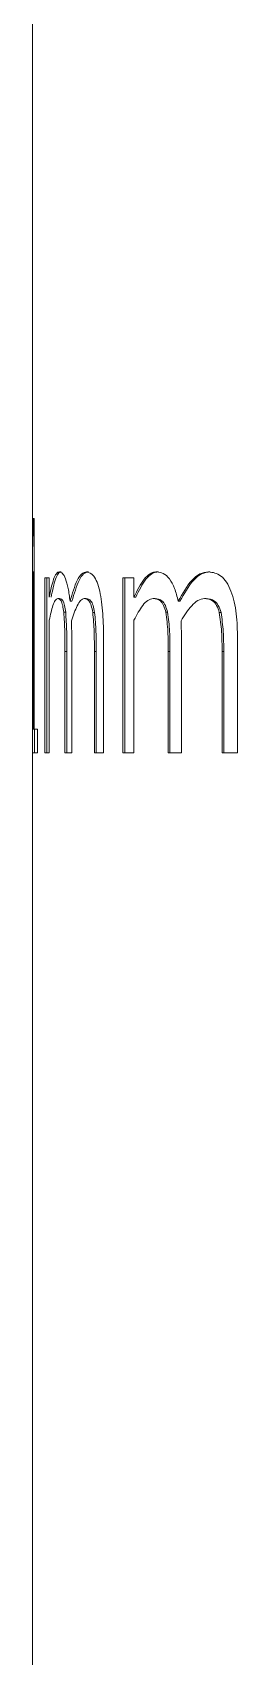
# Model space of a CAD drawing. Header units: millimetres. Extents: x 2 to 278, y 1 to 215.
# Drawn here: x 31.97 to 32.63, y 189.23 to 194.51 of the extents above; entities that cross this region are included whole.
import ezdxf

# ---------------------------------------------------------------- set-up
doc = ezdxf.new("R2010")
doc.units = ezdxf.units.MM

msp = doc.modelspace()

# ---------------------------------------------------------------- linework, layer by layer
at = {"color": 7, "linetype": 'Continuous', "lineweight": 18}
for p, q in [((31.9663, 196.1083), (31.9663, 192.8241)), ((31.9722, 192.9283), (31.9688, 192.9283)), ((31.9722, 192.9283), (31.9722, 192.2435)), ((31.9664, 192.7547), (31.9664, 192.8222)), ((31.9663, 192.7547), (31.9663, 192.2435)), ((31.9683, 192.7547), (31.9663, 192.7547)), ((31.9683, 192.2435), (31.9683, 192.7547)), ((31.9683, 192.7547), (31.9722, 192.7547)), ((32.0541, 192.7547), (32.0603, 192.7547)), ((32.1428, 192.7547), (32.1489, 192.7547)), ((32.3713, 192.7547), (32.377, 192.7547)), ((32.5401, 192.7547), (32.5456, 192.7547)), ((32.0211, 192.7354), (32.0068, 192.7354)), ((32.0068, 192.1663), (32.0068, 192.7354)), ((32.0131, 192.1663), (32.0131, 192.7354)), ((32.0211, 192.7354), (32.0211, 192.6723)), ((32.297, 192.7354), (32.261, 192.7354)), ((32.261, 192.1663), (32.261, 192.7354)), ((32.2669, 192.1663), (32.2669, 192.7354)), ((32.297, 192.7354), (32.297, 192.6723)), ((32.0487, 192.6679), (32.0549, 192.6679)), ((32.0888, 192.659), (32.0949, 192.659)), ((32.1351, 192.6679), (32.1412, 192.6679)), ((32.297, 192.6723), (32.3029, 192.6723)), ((32.3597, 192.6679), (32.3655, 192.6679)), ((32.4409, 192.659), (32.4466, 192.659)), ((32.5265, 192.6679), (32.5321, 192.6679)), ((32.0211, 192.598), (32.0211, 192.1663)), ((32.0685, 192.6234), (32.0747, 192.6234)), ((32.0936, 192.5954), (32.0945, 192.5365)), ((32.1628, 192.6228), (32.1689, 192.6228)), ((32.297, 192.598), (32.297, 192.1663)), ((32.4009, 192.6234), (32.4066, 192.6234)), ((32.4502, 192.5954), (32.4519, 192.5365)), ((32.5749, 192.6228), (32.5804, 192.6228)), ((32.0722, 192.1663), (32.0722, 192.4955)), ((32.0722, 192.4955), (32.0784, 192.4955)), ((32.0784, 192.1663), (32.0784, 192.4955)), ((32.0945, 192.5365), (32.0945, 192.1663)), ((32.168, 192.1663), (32.168, 192.4955)), ((32.168, 192.4955), (32.174, 192.4955)), ((32.174, 192.1663), (32.174, 192.4955)), ((32.1981, 192.538), (32.1981, 192.1663)), ((32.4084, 192.1663), (32.4084, 192.4955)), ((32.4084, 192.4955), (32.4141, 192.4955)), ((32.4141, 192.1663), (32.4141, 192.4955)), ((32.4519, 192.5365), (32.4519, 192.1663)), ((32.5837, 192.1663), (32.5837, 192.4955)), ((32.5837, 192.4955), (32.5892, 192.4955)), ((32.5892, 192.1663), (32.5892, 192.4955)), ((32.6344, 192.538), (32.6344, 192.1663)), ((31.9683, 192.2435), (31.9663, 192.2435)), ((31.9664, 192.1663), (31.9664, 192.2435)), ((31.9683, 192.2435), (31.9722, 192.2435)), ((31.983, 192.2435), (31.9722, 192.2435)), ((31.9727, 192.2435), (31.9727, 192.1663)), ((31.983, 192.2435), (31.983, 192.1663)), ((31.9663, 192.1663), (31.9663, 187.0863)), ((31.983, 192.1663), (31.9663, 192.1663)), ((32.0211, 192.1663), (32.0068, 192.1663)), ((32.0945, 192.1663), (32.0722, 192.1663)), ((32.1981, 192.1663), (32.168, 192.1663)), ((32.297, 192.1663), (32.261, 192.1663)), ((32.4519, 192.1663), (32.4084, 192.1663)), ((32.6344, 192.1663), (32.5837, 192.1663))]:
    msp.add_line(p, q, dxfattribs=at)
for points, knots in [([(31.9674, 192.8432), (31.9676, 192.848), (31.9679, 192.8574), (31.9684, 192.8779), (31.9688, 192.9023), (31.9688, 192.9196), (31.9688, 192.9283)], [0, 0, 0, 0, 0.255248, 0.499878, 0.749676, 1, 1, 1, 1]), ([(31.9664, 192.8222), (31.9664, 192.8228), (31.9663, 192.8239), (31.967, 192.8367), (31.9674, 192.8432)], [0, 0, 0, 0, 0.498035, 1, 1, 1, 1]), ([(32.0211, 192.6723), (32.0255, 192.6938), (32.0321, 192.7261), (32.0425, 192.7477), (32.049, 192.7539), (32.0524, 192.7544), (32.0541, 192.7547)], [0, 0, 0, 0, 0.499747, 0.749637, 0.874793, 1, 1, 1, 1]), ([(32.0273, 192.6723), (32.0317, 192.6938), (32.0383, 192.7261), (32.0487, 192.7477), (32.0552, 192.7539), (32.0586, 192.7544), (32.0603, 192.7547)], [0, 0, 0, 0, 0.4998406, 0.7497031, 0.8748283, 1, 1, 1, 1]), ([(32.0541, 192.7547), (32.0575, 192.7538), (32.0642, 192.7521), (32.0743, 192.7339), (32.0816, 192.7074), (32.0862, 192.6812), (32.0879, 192.6664), (32.0888, 192.659)], [0, 0, 0, 0, 0.250209, 0.499939, 0.749547, 0.874726, 1, 1, 1, 1]), ([(32.0888, 192.659), (32.0961, 192.6839), (32.1071, 192.7213), (32.1264, 192.7509), (32.1373, 192.7535), (32.1428, 192.7547)], [0, 0, 0, 0, 0.500031, 0.7500235, 1, 1, 1, 1]), ([(32.0949, 192.659), (32.1022, 192.6839), (32.1132, 192.7213), (32.1325, 192.7509), (32.1434, 192.7535), (32.1489, 192.7547)], [0, 0, 0, 0, 0.50013, 0.750094, 1, 1, 1, 1]), ([(32.1428, 192.7547), (32.1506, 192.7528), (32.1624, 192.7499), (32.177, 192.7228), (32.1886, 192.6832), (32.1969, 192.6188), (32.1977, 192.5649), (32.1981, 192.538)], [0, 0, 0, 0, 0.249661, 0.375114, 0.499851, 0.749401, 1, 1, 1, 1]), ([(32.297, 192.6723), (32.3075, 192.6938), (32.3232, 192.7261), (32.3463, 192.7477), (32.3604, 192.7539), (32.3676, 192.7544), (32.3713, 192.7547)], [0, 0, 0, 0, 0.499747, 0.749637, 0.874793, 1, 1, 1, 1]), ([(32.3029, 192.6723), (32.3134, 192.6938), (32.3291, 192.7261), (32.3521, 192.7477), (32.3662, 192.7539), (32.3734, 192.7544), (32.377, 192.7547)], [0, 0, 0, 0, 0.499841, 0.749703, 0.874828, 1, 1, 1, 1]), ([(32.3713, 192.7547), (32.3783, 192.7538), (32.3922, 192.7521), (32.4127, 192.7339), (32.427, 192.7074), (32.436, 192.6812), (32.4393, 192.6664), (32.4409, 192.659)], [0, 0, 0, 0, 0.250209, 0.499939, 0.749547, 0.874726, 1, 1, 1, 1]), ([(32.4409, 192.659), (32.4549, 192.6839), (32.4758, 192.7213), (32.5111, 192.7509), (32.5305, 192.7535), (32.5401, 192.7547)], [0, 0, 0, 0, 0.500031, 0.750024, 1, 1, 1, 1]), ([(32.4466, 192.659), (32.4605, 192.6839), (32.4814, 192.7213), (32.5166, 192.7509), (32.536, 192.7535), (32.5456, 192.7547)], [0, 0, 0, 0, 0.50013, 0.750094, 1, 1, 1, 1]), ([(32.5401, 192.7547), (32.5538, 192.7528), (32.5744, 192.7499), (32.599, 192.7228), (32.6185, 192.6832), (32.6324, 192.6188), (32.6337, 192.5649), (32.6344, 192.538)], [0, 0, 0, 0, 0.249661, 0.375114, 0.499851, 0.749401, 1, 1, 1, 1]), ([(32.0487, 192.6679), (32.0459, 192.6667), (32.0403, 192.6642), (32.0307, 192.6407), (32.0249, 192.615), (32.0211, 192.598)], [0, 0, 0, 0, 0.249731, 0.499687, 1, 1, 1, 1]), ([(32.0685, 192.6234), (32.0674, 192.6312), (32.0651, 192.647), (32.0581, 192.6663), (32.0524, 192.6673), (32.0487, 192.6679)], [0, 0, 0, 0, 0.248695, 0.499864, 1, 1, 1, 1]), ([(32.0747, 192.6234), (32.0736, 192.6312), (32.0713, 192.6469), (32.0643, 192.6663), (32.0587, 192.6673), (32.0549, 192.6679)], [0, 0, 0, 0, 0.248838, 0.50002, 1, 1, 1, 1]), ([(32.1351, 192.6679), (32.131, 192.6666), (32.1228, 192.6641), (32.1084, 192.6395), (32.0995, 192.613), (32.0936, 192.5954)], [0, 0, 0, 0, 0.2496634, 0.4996427, 1, 1, 1, 1]), ([(32.1628, 192.6228), (32.1613, 192.6307), (32.1582, 192.6465), (32.1485, 192.6664), (32.1404, 192.6673), (32.1351, 192.6679)], [0, 0, 0, 0, 0.24901, 0.499994, 1, 1, 1, 1]), ([(32.1689, 192.6228), (32.1673, 192.6307), (32.1643, 192.6464), (32.1545, 192.6664), (32.1465, 192.6673), (32.1412, 192.6679)], [0, 0, 0, 0, 0.249154, 0.500153, 1, 1, 1, 1]), ([(32.3597, 192.6679), (32.3537, 192.6667), (32.3417, 192.6642), (32.3199, 192.6407), (32.3062, 192.615), (32.297, 192.598)], [0, 0, 0, 0, 0.249731, 0.499687, 1, 1, 1, 1]), ([(32.4009, 192.6234), (32.3986, 192.6312), (32.3941, 192.647), (32.3796, 192.6663), (32.3677, 192.6673), (32.3597, 192.6679)], [0, 0, 0, 0, 0.248695, 0.499864, 1, 1, 1, 1]), ([(32.4066, 192.6234), (32.4043, 192.6312), (32.3998, 192.6469), (32.3854, 192.6663), (32.3735, 192.6673), (32.3655, 192.6679)], [0, 0, 0, 0, 0.2488376, 0.5000204, 1, 1, 1, 1]), ([(32.5265, 192.6679), (32.5192, 192.6666), (32.5046, 192.6641), (32.4782, 192.6395), (32.4614, 192.613), (32.4502, 192.5954)], [0, 0, 0, 0, 0.2496634, 0.4996427, 1, 1, 1, 1]), ([(32.5749, 192.6228), (32.5723, 192.6307), (32.567, 192.6465), (32.5501, 192.6664), (32.536, 192.6673), (32.5265, 192.6679)], [0, 0, 0, 0, 0.2490104, 0.4999938, 1, 1, 1, 1]), ([(32.5804, 192.6228), (32.5777, 192.6307), (32.5725, 192.6464), (32.5556, 192.6664), (32.5415, 192.6673), (32.5321, 192.6679)], [0, 0, 0, 0, 0.249154, 0.500153, 1, 1, 1, 1]), ([(32.0722, 192.4955), (32.0723, 192.5173), (32.0723, 192.5607), (32.0698, 192.6026), (32.0685, 192.6234)], [0, 0, 0, 0, 0.501406, 1, 1, 1, 1]), ([(32.0784, 192.4955), (32.0784, 192.5173), (32.0785, 192.5607), (32.0759, 192.6026), (32.0747, 192.6234)], [0, 0, 0, 0, 0.501424, 1, 1, 1, 1]), ([(32.168, 192.4955), (32.168, 192.5172), (32.1681, 192.5604), (32.1646, 192.6021), (32.1628, 192.6228)], [0, 0, 0, 0, 0.501446, 1, 1, 1, 1]), ([(32.174, 192.4955), (32.1741, 192.5172), (32.1741, 192.5604), (32.1706, 192.6021), (32.1689, 192.6228)], [0, 0, 0, 0, 0.501464, 1, 1, 1, 1]), ([(32.4084, 192.4955), (32.4085, 192.5173), (32.4086, 192.5607), (32.4035, 192.6026), (32.4009, 192.6234)], [0, 0, 0, 0, 0.501406, 1, 1, 1, 1]), ([(32.4141, 192.4955), (32.4142, 192.5173), (32.4143, 192.5607), (32.4092, 192.6026), (32.4066, 192.6234)], [0, 0, 0, 0, 0.501424, 1, 1, 1, 1]), ([(32.5837, 192.4955), (32.5838, 192.5172), (32.5839, 192.5604), (32.5779, 192.6021), (32.5749, 192.6228)], [0, 0, 0, 0, 0.501446, 1, 1, 1, 1]), ([(32.5892, 192.4955), (32.5892, 192.5172), (32.5894, 192.5604), (32.5834, 192.6021), (32.5804, 192.6228)], [0, 0, 0, 0, 0.501464, 1, 1, 1, 1])]:
    msp.add_open_spline(points, degree=3, knots=knots, dxfattribs=at)

doc.saveas('drawing.dxf')
